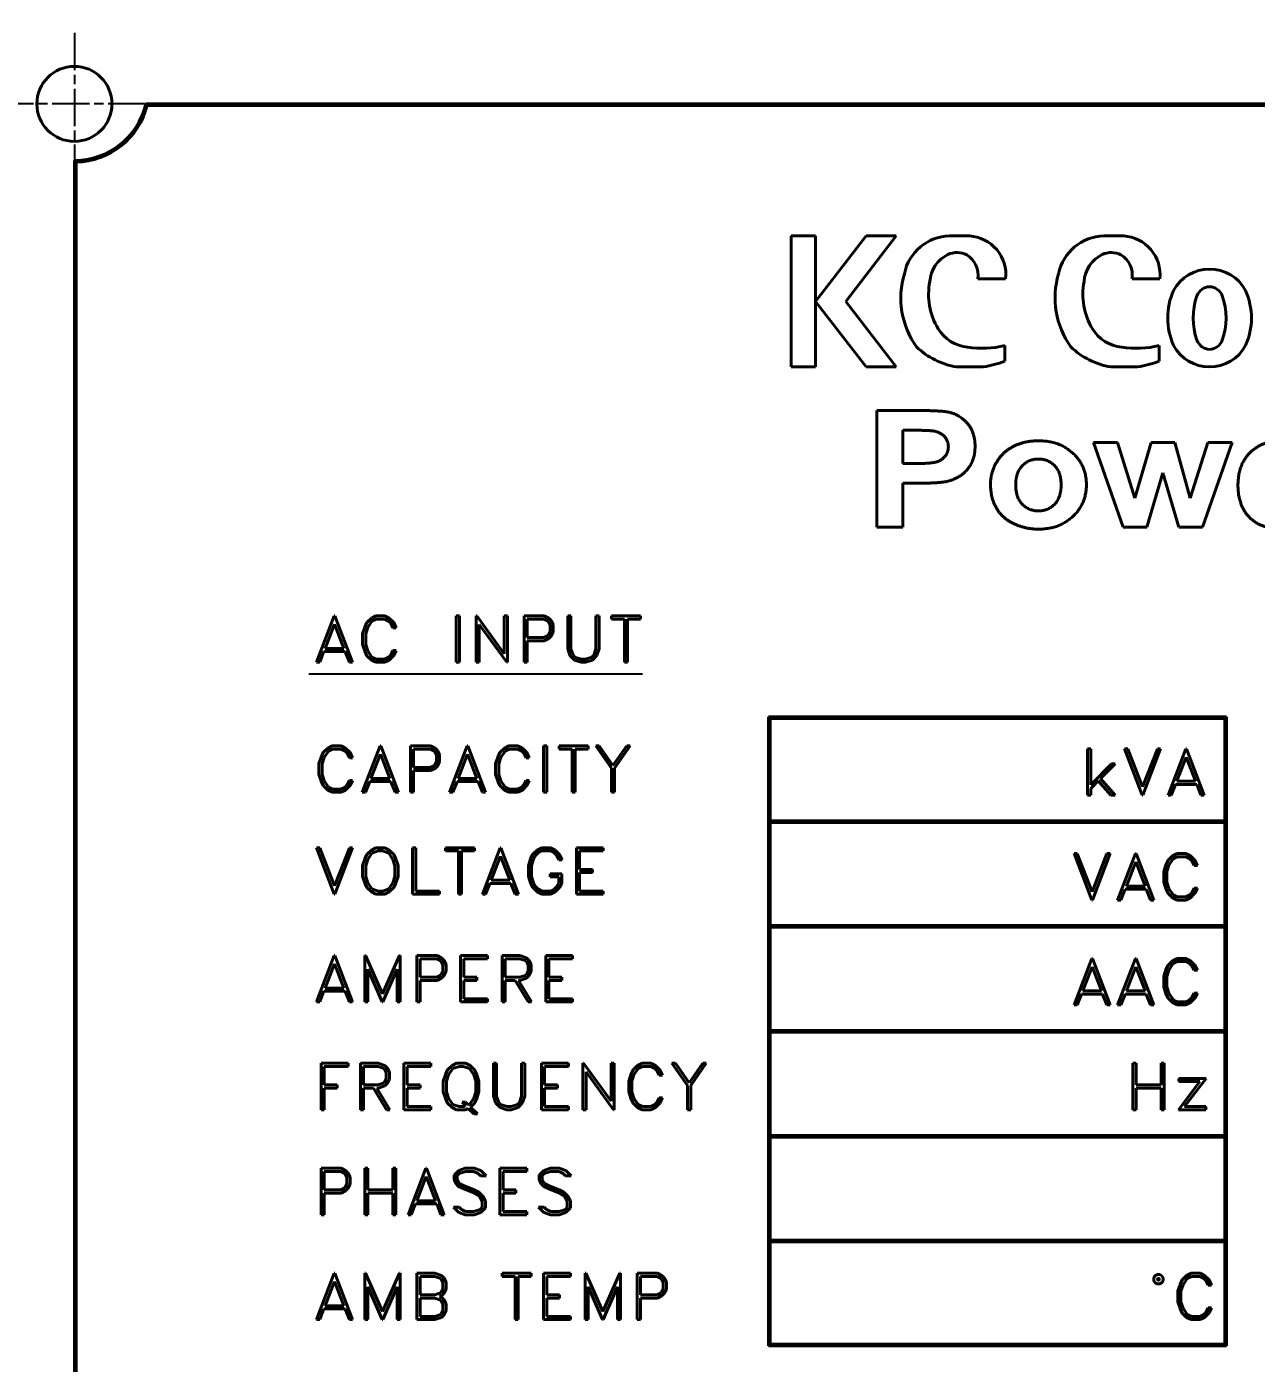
# Model space of a CAD drawing. Header units: millimetres. Extents: x 0 to 420, y 0 to 297.
# Drawn here: x 81.1 to 154.8, y 142.8 to 222.9 of the extents above; entities that cross this region are included whole.
import ezdxf

# ---------------------------------------------------------------- set-up
doc = ezdxf.new("R2010")
doc.units = ezdxf.units.MM
doc.linetypes.add('CHAIN', pattern=[0.3543, 0.2362, -0.0295, 0.0591, -0.0295])
for name, color, linetype, lineweight in [('가시적인 것(ISO)', 3, 'Continuous', 40), ('스케치 형상(ISO)', 3, 'Continuous', 25), ('중심 표식(ISO)', 1, 'Continuous', 25), ('치수(ISO)', 2, 'Continuous', 25)]:
    doc.layers.add(name, color=color, linetype=linetype, lineweight=lineweight)
doc.styles.add('치수 텍스트_PSTEK_POSCO', font='isocp.shx')
doc.dimstyles.new('치수_PSTEK_POSCO', dxfattribs={"dimtxt": 3.5, "dimasz": 2.5, "dimexe": 2, "dimexo": 2.5, "dimgap": 1, "dimtad": 1, "dimrnd": 1e-08, "dimdsep": 46, "dimtxsty": '치수 텍스트_PSTEK_POSCO', "dimcen": 0.09, "dimdle": 10, "dimclrd": 7, "dimclre": 7, "dimclrt": 2, "dimadec": 1, "dimazin": 2, "dimtfac": 1, "dimtmove": 0, "dimatfit": 3, "dimfxl": 0, "dimtolj": 1, "dimlwd": -1, "dimlwe": -1, "dimarcsym": 0})

# ---------------------------------------------------------------- blocks, each defined once
blk = doc.blocks.new('*D24')
at = {"layer": 'Defpoints', "color": 0, "transparency": 16777216}
for p in [(233.941, 232.543), (83.941, 222.543), (233.941, 222.543)]:
    blk.add_point(p, dxfattribs=at)
at = {"layer": '치수(ISO)', "color": 7, "transparency": 16777216}
for p, q in [((83.941, 225.043), (83.941, 234.543)), ((233.941, 225.043), (233.941, 234.543)), ((86.441, 232.543), (231.441, 232.543))]:
    blk.add_line(p, q, dxfattribs=at)
for points in [[(86.441, 232.96), (86.441, 232.127), (83.941, 232.543)], [(231.441, 232.96), (231.441, 232.127), (233.941, 232.543)]]:
    blk.add_solid(points, dxfattribs=at)
at = {"layer": '치수(ISO)', "color": 2, "transparency": 16777216, "insert": (156.139, 235.293), "char_height": 3.5, "attachment_point": 4, "style": '치수 텍스트_PSTEK_POSCO'}
blk.add_mtext('\\A1;150', dxfattribs=at)

msp = doc.modelspace()

# ---------------------------------------------------------------- linework, layer by layer
at = {"layer": '가시적인 것(ISO)'}
for p, q in [((229.932, 218.293), (88.22, 218.293)), ((88.299, 218.193), (229.854, 218.193)), ((83.941, 214.898), (83.941, 111.688)), ((84.041, 111.787), (84.041, 214.799)), ((128.369, 210.375), (126.902, 210.375)), ((126.902, 210.375), (126.902, 202.517)), ((128.369, 206.446), (128.369, 210.375)), ((131.391, 210.375), (128.369, 206.446)), ((130.179, 206.446), (133.201, 210.375)), ((133.201, 210.375), (131.391, 210.375)), ((137.591, 210.375), (136.403, 210.375)), ((146.837, 210.375), (145.649, 210.375)), ((138.092, 207.803), (139.761, 207.803)), ((147.337, 207.803), (149.007, 207.803)), ((128.369, 202.517), (128.369, 206.446)), ((128.369, 206.446), (131.391, 202.517)), ((133.201, 202.517), (130.179, 206.446)), ((139.713, 202.866), (139.713, 203.798)), ((148.958, 202.866), (148.958, 203.798)), ((126.902, 202.517), (128.369, 202.517)), ((131.391, 202.517), (133.201, 202.517)), ((136.823, 202.517), (138.43, 202.517)), ((146.068, 202.517), (147.675, 202.517)), ((151.975, 202.517), (151.995, 202.517)), ((134.529, 199.906), (132.038, 199.906)), ((132.038, 199.906), (132.038, 192.906)), ((133.59, 198.722), (134.342, 198.722)), ((133.59, 196.731), (133.59, 198.722)), ((146.47, 197.98), (145.035, 197.98)), ((145.035, 197.98), (146.801, 192.906)), ((147.515, 194.656), (146.47, 197.98)), ((148.476, 197.98), (147.515, 194.656)), ((149.895, 197.98), (148.476, 197.98)), ((150.829, 194.656), (149.895, 197.98)), ((151.89, 197.98), (150.829, 194.656)), ((151.554, 192.906), (153.347, 197.98)), ((153.347, 197.98), (151.89, 197.98)), ((134.438, 196.731), (133.59, 196.731)), ((133.59, 195.547), (134.604, 195.547)), ((133.59, 192.906), (133.59, 195.547)), ((148.23, 192.906), (149.18, 196.171)), ((149.18, 196.171), (150.14, 192.906)), ((132.038, 192.906), (133.59, 192.906)), ((146.801, 192.906), (148.23, 192.906)), ((150.14, 192.906), (151.554, 192.906)), ((98.451, 184.808), (99.515, 187.591)), ((99.515, 187.591), (99.554, 187.591)), ((99.554, 187.591), (100.615, 184.808)), ((101.741, 187.456), (102.01, 187.591)), ((102.01, 187.591), (102.544, 187.591)), ((102.544, 187.591), (102.815, 187.456)), ((106.833, 187.591), (107.022, 187.591)), ((106.833, 184.808), (106.833, 187.591)), ((107.022, 187.591), (107.022, 184.808)), ((108.023, 187.591), (108.068, 187.591)), ((108.023, 184.808), (108.023, 187.591)), ((108.068, 187.591), (109.711, 185.321)), ((109.711, 187.591), (109.9, 187.591)), ((109.711, 185.321), (109.711, 187.591)), ((109.9, 187.591), (109.9, 184.808)), ((110.899, 187.591), (112.103, 187.591)), ((110.899, 184.808), (110.899, 187.591)), ((112.103, 187.591), (112.375, 187.456)), ((113.514, 187.591), (113.703, 187.591)), ((113.514, 185.611), (113.514, 187.591)), ((113.703, 187.591), (113.703, 185.621)), ((115.201, 187.591), (115.39, 187.591)), ((115.201, 185.621), (115.201, 187.591)), ((115.39, 187.591), (115.39, 185.611)), ((116.133, 187.591), (117.875, 187.591)), ((116.133, 187.402), (116.133, 187.591)), ((117.875, 187.591), (117.875, 187.402)), ((98.972, 185.644), (99.533, 187.089)), ((99.533, 187.089), (100.095, 185.644)), ((101.211, 186.527), (101.345, 186.923)), ((101.345, 186.923), (101.475, 187.192)), ((101.526, 186.897), (101.4, 186.519)), ((101.475, 187.192), (101.741, 187.456)), ((101.777, 187.28), (101.526, 186.897)), ((102.026, 187.402), (101.777, 187.28)), ((102.531, 187.402), (102.026, 187.402)), ((102.777, 187.275), (102.531, 187.402)), ((102.901, 187.153), (102.777, 187.275)), ((102.815, 187.456), (103.082, 187.19)), ((103.038, 186.882), (102.901, 187.153)), ((103.235, 186.882), (103.038, 186.882)), ((103.082, 187.19), (103.235, 186.882)), ((108.212, 187.078), (108.212, 184.808)), ((109.856, 184.808), (108.212, 187.078)), ((111.088, 187.402), (112.087, 187.402)), ((111.088, 186.294), (111.088, 187.402)), ((112.087, 187.402), (112.333, 187.28)), ((112.333, 187.28), (112.455, 187.034)), ((112.375, 187.456), (112.512, 187.322)), ((112.455, 187.034), (112.455, 186.662)), ((112.512, 187.322), (112.644, 187.05)), ((112.644, 187.05), (112.644, 186.646)), ((116.91, 187.402), (116.133, 187.402)), ((116.91, 184.808), (116.91, 187.402)), ((117.875, 187.402), (117.099, 187.402)), ((117.099, 187.402), (117.099, 184.808)), ((101.211, 185.872), (101.211, 186.527)), ((101.4, 186.519), (101.4, 185.88)), ((112.087, 186.294), (111.088, 186.294)), ((111.088, 186.105), (111.088, 184.808)), ((112.103, 186.105), (111.088, 186.105)), ((112.333, 186.416), (112.087, 186.294)), ((112.375, 186.24), (112.103, 186.105)), ((112.455, 186.662), (112.333, 186.416)), ((112.512, 186.374), (112.375, 186.24)), ((112.644, 186.646), (112.512, 186.374)), ((98.902, 185.455), (98.645, 184.808)), ((100.167, 185.455), (98.902, 185.455)), ((100.095, 185.644), (98.972, 185.644)), ((100.424, 184.808), (100.167, 185.455)), ((101.345, 185.476), (101.211, 185.872)), ((101.475, 185.207), (101.345, 185.476)), ((101.4, 185.88), (101.526, 185.502)), ((101.741, 184.943), (101.475, 185.207)), ((101.526, 185.502), (101.777, 185.121)), ((102.531, 184.997), (102.777, 185.124)), ((102.777, 185.124), (102.901, 185.246)), ((103.082, 185.209), (102.815, 184.943)), ((102.901, 185.246), (103.038, 185.517)), ((103.038, 185.517), (103.235, 185.517)), ((103.235, 185.517), (103.082, 185.209)), ((113.646, 185.212), (113.514, 185.611)), ((113.917, 184.943), (113.646, 185.212)), ((113.703, 185.621), (113.829, 185.243)), ((113.829, 185.243), (113.946, 185.124)), ((113.946, 185.124), (114.326, 184.997)), ((114.578, 184.997), (114.955, 185.124)), ((114.955, 185.124), (115.075, 185.243)), ((115.256, 185.212), (114.987, 184.943)), ((115.075, 185.243), (115.201, 185.621)), ((115.39, 185.611), (115.256, 185.212)), ((98.645, 184.808), (98.451, 184.808)), ((100.615, 184.808), (100.424, 184.808)), ((102.01, 184.808), (101.741, 184.943)), ((101.777, 185.121), (102.026, 184.997)), ((102.544, 184.808), (102.01, 184.808)), ((102.026, 184.997), (102.531, 184.997)), ((102.815, 184.943), (102.544, 184.808)), ((107.022, 184.808), (106.833, 184.808)), ((108.212, 184.808), (108.023, 184.808)), ((109.9, 184.808), (109.856, 184.808)), ((111.088, 184.808), (110.899, 184.808)), ((114.319, 184.808), (113.917, 184.943)), ((114.585, 184.808), (114.319, 184.808)), ((114.326, 184.997), (114.578, 184.997)), ((114.987, 184.943), (114.585, 184.808)), ((117.099, 184.808), (116.91, 184.808)), ((125.552, 181.542), (125.552, 143.821)), ((153.005, 181.542), (125.552, 181.542)), ((125.652, 175.305), (125.652, 181.442)), ((125.652, 181.442), (152.905, 181.442)), ((152.905, 181.442), (152.905, 175.305)), ((153.005, 143.821), (153.005, 181.542)), ((98.86, 179.4), (99.127, 179.664)), ((99.127, 179.664), (99.396, 179.799)), ((99.412, 179.61), (99.163, 179.488)), ((99.396, 179.799), (99.929, 179.799)), ((99.916, 179.61), (99.412, 179.61)), ((100.162, 179.483), (99.916, 179.61)), ((99.929, 179.799), (100.201, 179.664)), ((100.201, 179.664), (100.468, 179.397)), ((101.198, 177.016), (102.262, 179.799)), ((102.262, 179.799), (102.3, 179.799)), ((102.3, 179.799), (103.362, 177.016)), ((104.086, 179.799), (105.29, 179.799)), ((104.086, 177.016), (104.086, 179.799)), ((104.275, 179.61), (105.275, 179.61)), ((104.275, 178.502), (104.275, 179.61)), ((105.275, 179.61), (105.52, 179.488)), ((105.29, 179.799), (105.562, 179.664)), ((105.562, 179.664), (105.699, 179.529)), ((105.699, 179.529), (105.831, 179.258)), ((106.426, 177.016), (107.49, 179.799)), ((107.49, 179.799), (107.529, 179.799)), ((107.529, 179.799), (108.59, 177.016)), ((109.45, 179.4), (109.716, 179.664)), ((109.716, 179.664), (109.986, 179.799)), ((110.001, 179.61), (109.753, 179.488)), ((109.986, 179.799), (110.519, 179.799)), ((110.506, 179.61), (110.001, 179.61)), ((110.752, 179.483), (110.506, 179.61)), ((110.519, 179.799), (110.791, 179.664)), ((110.791, 179.664), (111.057, 179.397)), ((112.062, 179.799), (112.25, 179.799)), ((112.062, 177.016), (112.062, 179.799)), ((112.25, 179.799), (112.25, 177.016)), ((112.996, 179.799), (114.738, 179.799)), ((112.996, 179.61), (112.996, 179.799)), ((113.773, 179.61), (112.996, 179.61)), ((113.773, 177.016), (113.773, 179.61)), ((114.738, 179.61), (113.961, 179.61)), ((113.961, 179.61), (113.961, 177.016)), ((114.738, 179.799), (114.738, 179.61)), ((115.194, 179.799), (115.395, 179.799)), ((116.128, 178.46), (115.194, 179.799)), ((115.395, 179.799), (116.224, 178.618)), ((116.224, 178.618), (117.05, 179.799)), ((117.251, 179.799), (116.317, 178.46)), ((117.05, 179.799), (117.251, 179.799)), ((144.67, 179.626), (144.859, 179.626)), ((144.67, 176.843), (144.67, 179.626)), ((144.859, 179.626), (144.859, 177.462)), ((146.883, 179.626), (147.077, 179.626)), ((147.947, 176.843), (146.883, 179.626)), ((147.077, 179.626), (147.965, 177.343)), ((147.965, 177.343), (148.855, 179.626)), ((149.047, 179.626), (147.985, 176.843)), ((148.855, 179.626), (149.047, 179.626)), ((149.497, 176.843), (150.561, 179.626)), ((150.561, 179.626), (150.6, 179.626)), ((150.6, 179.626), (151.661, 176.843)), ((98.596, 178.735), (98.731, 179.131)), ((98.596, 178.08), (98.596, 178.735)), ((98.731, 179.131), (98.86, 179.4)), ((98.912, 179.105), (98.785, 178.727)), ((98.785, 178.727), (98.785, 178.088)), ((99.163, 179.488), (98.912, 179.105)), ((100.287, 179.361), (100.162, 179.483)), ((100.424, 179.089), (100.287, 179.361)), ((100.62, 179.089), (100.424, 179.089)), ((100.468, 179.397), (100.62, 179.089)), ((101.718, 177.852), (102.28, 179.296)), ((102.28, 179.296), (102.841, 177.852)), ((105.52, 179.488), (105.642, 179.242)), ((105.642, 178.869), (105.52, 178.623)), ((105.642, 179.242), (105.642, 178.869)), ((105.831, 178.854), (105.699, 178.582)), ((105.831, 179.258), (105.831, 178.854)), ((106.947, 177.852), (107.508, 179.296)), ((107.508, 179.296), (108.07, 177.852)), ((109.186, 178.735), (109.32, 179.131)), ((109.186, 178.08), (109.186, 178.735)), ((109.32, 179.131), (109.45, 179.4)), ((109.502, 179.105), (109.375, 178.727)), ((109.375, 178.727), (109.375, 178.088)), ((109.753, 179.488), (109.502, 179.105)), ((110.876, 179.361), (110.752, 179.483)), ((111.013, 179.089), (110.876, 179.361)), ((111.21, 179.089), (111.013, 179.089)), ((111.057, 179.397), (111.21, 179.089)), ((144.859, 177.462), (146.114, 178.717)), ((146.326, 178.717), (145.449, 177.84)), ((146.114, 178.717), (146.326, 178.717)), ((150.017, 177.679), (150.579, 179.123)), ((150.579, 179.123), (151.141, 177.679)), ((98.731, 177.684), (98.596, 178.08)), ((98.785, 178.088), (98.912, 177.71)), ((105.275, 178.502), (104.275, 178.502)), ((104.275, 178.313), (104.275, 177.016)), ((105.29, 178.313), (104.275, 178.313)), ((105.52, 178.623), (105.275, 178.502)), ((105.562, 178.447), (105.29, 178.313)), ((105.699, 178.582), (105.562, 178.447)), ((109.32, 177.684), (109.186, 178.08)), ((109.375, 178.088), (109.502, 177.71)), ((116.128, 177.016), (116.128, 178.46)), ((116.317, 178.46), (116.317, 177.016)), ((98.86, 177.415), (98.731, 177.684)), ((99.127, 177.151), (98.86, 177.415)), ((98.912, 177.71), (99.163, 177.329)), ((99.396, 177.016), (99.127, 177.151)), ((99.163, 177.329), (99.412, 177.205)), ((99.412, 177.205), (99.916, 177.205)), ((99.916, 177.205), (100.162, 177.332)), ((100.201, 177.151), (99.929, 177.016)), ((100.162, 177.332), (100.287, 177.453)), ((100.468, 177.417), (100.201, 177.151)), ((100.287, 177.453), (100.424, 177.725)), ((100.424, 177.725), (100.62, 177.725)), ((100.62, 177.725), (100.468, 177.417)), ((101.648, 177.663), (101.392, 177.016)), ((102.914, 177.663), (101.648, 177.663)), ((102.841, 177.852), (101.718, 177.852)), ((103.17, 177.016), (102.914, 177.663)), ((106.877, 177.663), (106.621, 177.016)), ((108.143, 177.663), (106.877, 177.663)), ((108.07, 177.852), (106.947, 177.852)), ((108.399, 177.016), (108.143, 177.663)), ((109.45, 177.415), (109.32, 177.684)), ((109.716, 177.151), (109.45, 177.415)), ((109.502, 177.71), (109.753, 177.329)), ((109.986, 177.016), (109.716, 177.151)), ((109.753, 177.329), (110.001, 177.205)), ((110.001, 177.205), (110.506, 177.205)), ((110.506, 177.205), (110.752, 177.332)), ((110.791, 177.151), (110.519, 177.016)), ((110.752, 177.332), (110.876, 177.453)), ((111.057, 177.417), (110.791, 177.151)), ((110.876, 177.453), (111.013, 177.725)), ((111.013, 177.725), (111.21, 177.725)), ((111.21, 177.725), (111.057, 177.417)), ((145.317, 177.71), (144.859, 177.249)), ((144.859, 177.249), (144.859, 176.843)), ((146.07, 176.843), (145.317, 177.71)), ((145.449, 177.84), (146.321, 176.843)), ((149.947, 177.49), (149.691, 176.843)), ((151.213, 177.49), (149.947, 177.49)), ((151.141, 177.679), (150.017, 177.679)), ((151.47, 176.843), (151.213, 177.49)), ((99.929, 177.016), (99.396, 177.016)), ((101.392, 177.016), (101.198, 177.016)), ((103.362, 177.016), (103.17, 177.016)), ((104.275, 177.016), (104.086, 177.016)), ((106.621, 177.016), (106.426, 177.016)), ((108.59, 177.016), (108.399, 177.016)), ((110.519, 177.016), (109.986, 177.016)), ((112.25, 177.016), (112.062, 177.016)), ((113.961, 177.016), (113.773, 177.016)), ((116.317, 177.016), (116.128, 177.016)), ((144.859, 176.843), (144.67, 176.843)), ((146.321, 176.843), (146.07, 176.843)), ((147.985, 176.843), (147.947, 176.843)), ((149.691, 176.843), (149.497, 176.843)), ((151.661, 176.843), (151.47, 176.843)), ((152.905, 175.305), (125.652, 175.305)), ((125.652, 169.019), (125.652, 175.205)), ((125.652, 175.205), (152.905, 175.205)), ((152.905, 175.205), (152.905, 169.019)), ((98.451, 173.685), (98.645, 173.685)), ((99.515, 170.902), (98.451, 173.685)), ((98.645, 173.685), (99.533, 171.402)), ((99.533, 171.402), (100.424, 173.685)), ((100.615, 173.685), (99.554, 170.902)), ((100.424, 173.685), (100.615, 173.685)), ((101.345, 173.017), (101.472, 173.286)), ((101.472, 173.286), (101.741, 173.55)), ((101.526, 172.991), (101.777, 173.369)), ((101.741, 173.55), (102.01, 173.685)), ((101.777, 173.369), (102.153, 173.496)), ((102.01, 173.685), (102.544, 173.685)), ((102.153, 173.496), (102.404, 173.496)), ((102.404, 173.496), (102.779, 173.369)), ((102.544, 173.685), (102.815, 173.55)), ((102.779, 173.369), (103.033, 172.991)), ((102.815, 173.55), (103.082, 173.286)), ((103.082, 173.286), (103.212, 173.017)), ((104.216, 173.685), (104.405, 173.685)), ((104.216, 170.902), (104.216, 173.685)), ((104.405, 173.685), (104.405, 171.091)), ((106.186, 173.685), (107.928, 173.685)), ((106.186, 173.496), (106.186, 173.685)), ((106.962, 173.496), (106.186, 173.496)), ((106.962, 170.902), (106.962, 173.496)), ((107.928, 173.496), (107.151, 173.496)), ((107.151, 173.496), (107.151, 170.902)), ((107.928, 173.685), (107.928, 173.496)), ((108.394, 170.902), (109.458, 173.685)), ((108.914, 171.738), (109.476, 173.183)), ((109.458, 173.685), (109.496, 173.685)), ((109.476, 173.183), (110.037, 171.738)), ((109.496, 173.685), (110.558, 170.902)), ((111.288, 173.017), (111.394, 173.286)), ((111.394, 173.286), (111.684, 173.55)), ((111.598, 173.247), (111.469, 172.996)), ((111.72, 173.369), (111.598, 173.247)), ((111.684, 173.55), (111.953, 173.685)), ((111.968, 173.496), (111.72, 173.369)), ((111.953, 173.685), (112.486, 173.685)), ((112.473, 173.496), (111.968, 173.496)), ((112.719, 173.369), (112.473, 173.496)), ((112.486, 173.685), (112.758, 173.55)), ((112.843, 173.247), (112.719, 173.369)), ((112.758, 173.55), (113.024, 173.283)), ((112.98, 172.975), (112.843, 173.247)), ((113.024, 173.283), (113.177, 172.975)), ((114.029, 173.685), (115.644, 173.685)), ((114.029, 170.902), (114.029, 173.685)), ((114.218, 173.496), (114.218, 172.388)), ((115.644, 173.496), (114.218, 173.496)), ((115.644, 173.685), (115.644, 173.496)), ((143.861, 173.339), (144.055, 173.339)), ((144.925, 170.556), (143.861, 173.339)), ((144.055, 173.339), (144.943, 171.056)), ((144.943, 171.056), (145.834, 173.339)), ((146.025, 173.339), (144.964, 170.556)), ((145.834, 173.339), (146.025, 173.339)), ((146.475, 170.556), (147.539, 173.339)), ((147.539, 173.339), (147.578, 173.339)), ((147.578, 173.339), (148.639, 170.556)), ((149.499, 172.94), (149.765, 173.204)), ((149.765, 173.204), (150.035, 173.339)), ((150.05, 173.15), (149.802, 173.028)), ((150.035, 173.339), (150.568, 173.339)), ((150.555, 173.15), (150.05, 173.15)), ((150.801, 173.023), (150.555, 173.15)), ((150.568, 173.339), (150.84, 173.204)), ((150.84, 173.204), (151.106, 172.938)), ((101.211, 172.621), (101.345, 173.017)), ((101.211, 171.966), (101.211, 172.621)), ((101.4, 172.613), (101.526, 172.991)), ((101.4, 171.974), (101.4, 172.613)), ((103.033, 172.991), (103.157, 172.613)), ((103.157, 172.613), (103.157, 171.974)), ((103.212, 173.017), (103.346, 172.621)), ((103.346, 172.621), (103.346, 171.966)), ((111.153, 172.621), (111.288, 173.017)), ((111.153, 171.966), (111.153, 172.621)), ((111.469, 172.996), (111.342, 172.613)), ((111.342, 172.613), (111.342, 171.974)), ((113.177, 172.975), (112.98, 172.975)), ((114.218, 172.388), (114.994, 172.388)), ((114.994, 172.388), (114.994, 172.199)), ((146.996, 171.392), (147.557, 172.837)), ((147.557, 172.837), (148.119, 171.392)), ((149.235, 172.275), (149.369, 172.671)), ((149.369, 172.671), (149.499, 172.94)), ((149.551, 172.645), (149.424, 172.267)), ((149.802, 173.028), (149.551, 172.645)), ((150.925, 172.901), (150.801, 173.023)), ((151.062, 172.63), (150.925, 172.901)), ((151.259, 172.63), (151.062, 172.63)), ((151.106, 172.938), (151.259, 172.63)), ((101.345, 171.57), (101.211, 171.966)), ((101.472, 171.301), (101.345, 171.57)), ((101.526, 171.596), (101.4, 171.974)), ((101.777, 171.218), (101.526, 171.596)), ((103.033, 171.596), (102.779, 171.218)), ((103.157, 171.974), (103.033, 171.596)), ((103.212, 171.57), (103.082, 171.301)), ((103.346, 171.966), (103.212, 171.57)), ((108.844, 171.549), (108.588, 170.902)), ((110.11, 171.549), (108.844, 171.549)), ((110.037, 171.738), (108.914, 171.738)), ((110.366, 170.902), (110.11, 171.549)), ((111.288, 171.57), (111.153, 171.966)), ((111.414, 171.301), (111.288, 171.57)), ((111.342, 171.974), (111.469, 171.591)), ((111.469, 171.591), (111.598, 171.34)), ((112.45, 172.129), (113.159, 172.129)), ((112.45, 171.94), (112.45, 172.129)), ((112.97, 171.94), (112.45, 171.94)), ((112.843, 171.342), (112.97, 171.588)), ((112.97, 171.588), (112.97, 171.94)), ((113.159, 171.572), (113.024, 171.303)), ((113.159, 172.129), (113.159, 171.572)), ((114.218, 172.199), (114.218, 171.091)), ((114.994, 172.199), (114.218, 172.199)), ((149.235, 171.62), (149.235, 172.275)), ((149.369, 171.224), (149.235, 171.62)), ((149.424, 172.267), (149.424, 171.628)), ((149.424, 171.628), (149.551, 171.25)), ((99.554, 170.902), (99.515, 170.902)), ((101.741, 171.037), (101.472, 171.301)), ((102.01, 170.902), (101.741, 171.037)), ((102.153, 171.091), (101.777, 171.218)), ((102.544, 170.902), (102.01, 170.902)), ((102.435, 171.091), (102.153, 171.091)), ((102.779, 171.218), (102.435, 171.091)), ((102.815, 171.037), (102.544, 170.902)), ((103.082, 171.301), (102.815, 171.037)), ((105.831, 170.902), (104.216, 170.902)), ((104.405, 171.091), (105.831, 171.091)), ((105.831, 171.091), (105.831, 170.902)), ((107.151, 170.902), (106.962, 170.902)), ((108.588, 170.902), (108.394, 170.902)), ((110.558, 170.902), (110.366, 170.902)), ((111.684, 171.037), (111.414, 171.301)), ((111.598, 171.34), (111.72, 171.218)), ((111.953, 170.902), (111.684, 171.037)), ((111.72, 171.218), (111.971, 171.091)), ((112.489, 170.902), (111.953, 170.902)), ((111.971, 171.091), (112.473, 171.091)), ((112.473, 171.091), (112.722, 171.218)), ((112.758, 171.037), (112.489, 170.902)), ((112.722, 171.218), (112.843, 171.342)), ((113.024, 171.303), (112.758, 171.037)), ((115.644, 170.902), (114.029, 170.902)), ((114.218, 171.091), (115.644, 171.091)), ((115.644, 171.091), (115.644, 170.902)), ((146.926, 171.203), (146.67, 170.556)), ((148.192, 171.203), (146.926, 171.203)), ((148.119, 171.392), (146.996, 171.392)), ((148.448, 170.556), (148.192, 171.203)), ((149.499, 170.955), (149.369, 171.224)), ((149.765, 170.691), (149.499, 170.955)), ((149.551, 171.25), (149.802, 170.869)), ((149.802, 170.869), (150.05, 170.745)), ((150.05, 170.745), (150.555, 170.745)), ((150.555, 170.745), (150.801, 170.872)), ((150.801, 170.872), (150.925, 170.994)), ((151.106, 170.957), (150.84, 170.691)), ((150.925, 170.994), (151.062, 171.265)), ((151.062, 171.265), (151.259, 171.265)), ((151.259, 171.265), (151.106, 170.957)), ((144.964, 170.556), (144.925, 170.556)), ((146.67, 170.556), (146.475, 170.556)), ((148.639, 170.556), (148.448, 170.556)), ((150.035, 170.556), (149.765, 170.691)), ((150.568, 170.556), (150.035, 170.556)), ((150.84, 170.691), (150.568, 170.556)), ((152.905, 169.019), (125.652, 169.019)), ((125.652, 162.732), (125.652, 168.919)), ((125.652, 168.919), (152.905, 168.919)), ((152.905, 168.919), (152.905, 162.732)), ((98.451, 164.442), (99.515, 167.225)), ((98.972, 165.278), (99.533, 166.723)), ((99.515, 167.225), (99.554, 167.225)), ((99.533, 166.723), (100.095, 165.278)), ((99.554, 167.225), (100.615, 164.442)), ((101.34, 167.225), (101.387, 167.225)), ((101.34, 164.442), (101.34, 167.225)), ((101.387, 167.225), (102.409, 164.934)), ((102.409, 164.934), (103.429, 167.225)), ((103.429, 167.225), (103.476, 167.225)), ((103.476, 167.225), (103.476, 164.442)), ((104.475, 167.225), (105.678, 167.225)), ((104.475, 164.442), (104.475, 167.225)), ((104.664, 167.036), (105.663, 167.036)), ((104.664, 165.928), (104.664, 167.036)), ((105.663, 167.036), (105.909, 166.914)), ((105.678, 167.225), (105.95, 167.09)), ((105.909, 166.914), (106.03, 166.668)), ((105.95, 167.09), (106.087, 166.956)), ((106.087, 166.956), (106.219, 166.684)), ((107.089, 167.225), (108.704, 167.225)), ((107.089, 164.442), (107.089, 167.225)), ((107.278, 167.036), (107.278, 165.928)), ((108.704, 167.036), (107.278, 167.036)), ((108.704, 167.225), (108.704, 167.036)), ((109.577, 167.225), (110.648, 167.225)), ((109.577, 164.442), (109.577, 167.225)), ((109.766, 167.036), (110.638, 167.036)), ((109.766, 165.928), (109.766, 167.036)), ((110.638, 167.036), (111.011, 166.909)), ((110.648, 167.225), (111.047, 167.09)), ((111.011, 166.909), (111.132, 166.668)), ((111.047, 167.09), (111.189, 166.956)), ((111.189, 166.956), (111.321, 166.684)), ((112.191, 167.225), (113.806, 167.225)), ((112.191, 164.442), (112.191, 167.225)), ((112.38, 167.036), (112.38, 165.928)), ((113.806, 167.036), (112.38, 167.036)), ((113.806, 167.225), (113.806, 167.036)), ((143.861, 164.269), (144.925, 167.052)), ((144.925, 167.052), (144.964, 167.052)), ((144.964, 167.052), (146.025, 164.269)), ((146.475, 164.269), (147.539, 167.052)), ((147.539, 167.052), (147.578, 167.052)), ((147.578, 167.052), (148.639, 164.269)), ((149.499, 166.653), (149.765, 166.917)), ((149.802, 166.741), (149.551, 166.358)), ((149.765, 166.917), (150.035, 167.052)), ((150.05, 166.863), (149.802, 166.741)), ((150.035, 167.052), (150.568, 167.052)), ((150.555, 166.863), (150.05, 166.863)), ((150.801, 166.736), (150.555, 166.863)), ((150.568, 167.052), (150.84, 166.917)), ((150.925, 166.614), (150.801, 166.736)), ((150.84, 166.917), (151.106, 166.651)), ((101.529, 166.404), (101.529, 164.442)), ((102.388, 164.442), (101.529, 166.404)), ((103.287, 166.404), (102.427, 164.442)), ((103.287, 164.442), (103.287, 166.404)), ((105.663, 165.928), (104.664, 165.928)), ((105.909, 166.05), (105.663, 165.928)), ((106.03, 166.296), (105.909, 166.05)), ((106.087, 166.008), (105.95, 165.874)), ((106.03, 166.668), (106.03, 166.296)), ((106.219, 166.28), (106.087, 166.008)), ((106.219, 166.684), (106.219, 166.28)), ((107.278, 165.928), (108.055, 165.928)), ((108.055, 165.928), (108.055, 165.739)), ((110.638, 165.928), (109.766, 165.928)), ((111.011, 166.055), (110.638, 165.928)), ((111.132, 166.296), (111.011, 166.055)), ((111.189, 166.008), (111.047, 165.874)), ((111.132, 166.668), (111.132, 166.296)), ((111.321, 166.28), (111.189, 166.008)), ((111.321, 166.684), (111.321, 166.28)), ((112.38, 165.928), (113.156, 165.928)), ((113.156, 165.928), (113.156, 165.739)), ((144.381, 165.105), (144.943, 166.55)), ((144.943, 166.55), (145.505, 165.105)), ((146.996, 165.105), (147.557, 166.55)), ((147.557, 166.55), (148.119, 165.105)), ((149.235, 165.988), (149.369, 166.384)), ((149.235, 165.333), (149.235, 165.988)), ((149.369, 166.384), (149.499, 166.653)), ((149.551, 166.358), (149.424, 165.98)), ((149.424, 165.98), (149.424, 165.341)), ((151.062, 166.343), (150.925, 166.614)), ((151.259, 166.343), (151.062, 166.343)), ((151.106, 166.651), (151.259, 166.343)), ((98.902, 165.089), (98.645, 164.442)), ((100.167, 165.089), (98.902, 165.089)), ((100.095, 165.278), (98.972, 165.278)), ((100.424, 164.442), (100.167, 165.089)), ((104.664, 165.739), (104.664, 164.442)), ((105.678, 165.739), (104.664, 165.739)), ((105.95, 165.874), (105.678, 165.739)), ((107.278, 165.739), (107.278, 164.631)), ((108.055, 165.739), (107.278, 165.739)), ((109.766, 165.739), (109.766, 164.442)), ((110.366, 165.739), (109.766, 165.739)), ((111.145, 164.442), (110.366, 165.739)), ((110.568, 165.739), (111.345, 164.442)), ((110.648, 165.739), (110.568, 165.739)), ((111.047, 165.874), (110.648, 165.739)), ((112.38, 165.739), (112.38, 164.631)), ((113.156, 165.739), (112.38, 165.739)), ((145.505, 165.105), (144.381, 165.105)), ((148.119, 165.105), (146.996, 165.105)), ((149.369, 164.937), (149.235, 165.333)), ((149.424, 165.341), (149.551, 164.963)), ((98.645, 164.442), (98.451, 164.442)), ((100.615, 164.442), (100.424, 164.442)), ((101.529, 164.442), (101.34, 164.442)), ((102.427, 164.442), (102.388, 164.442)), ((103.476, 164.442), (103.287, 164.442)), ((104.664, 164.442), (104.475, 164.442)), ((108.704, 164.442), (107.089, 164.442)), ((107.278, 164.631), (108.704, 164.631)), ((108.704, 164.631), (108.704, 164.442)), ((109.766, 164.442), (109.577, 164.442)), ((111.345, 164.442), (111.145, 164.442)), ((113.806, 164.442), (112.191, 164.442)), ((112.38, 164.631), (113.806, 164.631)), ((113.806, 164.631), (113.806, 164.442)), ((144.311, 164.916), (144.055, 164.269)), ((145.577, 164.916), (144.311, 164.916)), ((145.834, 164.269), (145.577, 164.916)), ((146.926, 164.916), (146.67, 164.269)), ((148.192, 164.916), (146.926, 164.916)), ((148.448, 164.269), (148.192, 164.916)), ((149.499, 164.668), (149.369, 164.937)), ((149.765, 164.404), (149.499, 164.668)), ((149.551, 164.963), (149.802, 164.583)), ((150.035, 164.269), (149.765, 164.404)), ((149.802, 164.583), (150.05, 164.458)), ((150.05, 164.458), (150.555, 164.458)), ((150.555, 164.458), (150.801, 164.585)), ((150.84, 164.404), (150.568, 164.269)), ((150.801, 164.585), (150.925, 164.707)), ((151.106, 164.671), (150.84, 164.404)), ((150.925, 164.707), (151.062, 164.979)), ((151.062, 164.979), (151.259, 164.979)), ((151.259, 164.979), (151.106, 164.671)), ((144.055, 164.269), (143.861, 164.269)), ((146.025, 164.269), (145.834, 164.269)), ((146.67, 164.269), (146.475, 164.269)), ((148.639, 164.269), (148.448, 164.269)), ((150.568, 164.269), (150.035, 164.269)), ((152.905, 162.732), (125.652, 162.732)), ((125.652, 156.445), (125.652, 162.632)), ((125.652, 162.632), (152.905, 162.632)), ((152.905, 162.632), (152.905, 156.445)), ((98.726, 160.765), (100.341, 160.765)), ((98.726, 157.982), (98.726, 160.765)), ((100.341, 160.576), (98.915, 160.576)), ((98.915, 160.576), (98.915, 159.468)), ((100.341, 160.765), (100.341, 160.576)), ((101.081, 160.765), (102.153, 160.765)), ((101.081, 157.982), (101.081, 160.765)), ((101.27, 160.576), (102.142, 160.576)), ((101.27, 159.468), (101.27, 160.576)), ((102.142, 160.576), (102.515, 160.449)), ((102.153, 160.765), (102.551, 160.63)), ((102.515, 160.449), (102.637, 160.209)), ((102.551, 160.63), (102.694, 160.496)), ((102.694, 160.496), (102.826, 160.224)), ((103.696, 160.765), (105.311, 160.765)), ((103.696, 157.982), (103.696, 160.765)), ((103.885, 160.576), (103.885, 159.468)), ((105.311, 160.576), (103.885, 160.576)), ((105.311, 160.765), (105.311, 160.576)), ((106.188, 160.097), (106.315, 160.366)), ((106.315, 160.366), (106.584, 160.63)), ((106.369, 160.071), (106.621, 160.449)), ((106.584, 160.63), (106.854, 160.765)), ((106.621, 160.449), (106.996, 160.576)), ((106.854, 160.765), (107.387, 160.765)), ((106.996, 160.576), (107.247, 160.576)), ((107.247, 160.576), (107.622, 160.449)), ((107.387, 160.765), (107.659, 160.63)), ((107.622, 160.449), (107.876, 160.071)), ((107.659, 160.63), (107.925, 160.366)), ((107.925, 160.366), (108.055, 160.097)), ((109.059, 160.765), (109.248, 160.765)), ((109.059, 158.785), (109.059, 160.765)), ((109.248, 160.765), (109.248, 158.795)), ((110.747, 160.765), (110.936, 160.765)), ((110.747, 158.795), (110.747, 160.765)), ((110.936, 160.765), (110.936, 158.785)), ((111.935, 160.765), (113.55, 160.765)), ((111.935, 157.982), (111.935, 160.765)), ((112.124, 160.576), (112.124, 159.468)), ((113.55, 160.576), (112.124, 160.576)), ((113.55, 160.765), (113.55, 160.576)), ((114.422, 160.765), (114.466, 160.765)), ((114.422, 157.982), (114.422, 160.765)), ((114.466, 160.765), (116.11, 158.495)), ((116.11, 160.765), (116.299, 160.765)), ((116.11, 158.495), (116.11, 160.765)), ((116.299, 160.765), (116.299, 157.982)), ((117.303, 160.097), (117.433, 160.366)), ((117.433, 160.366), (117.699, 160.63)), ((117.735, 160.454), (117.484, 160.071)), ((117.699, 160.63), (117.968, 160.765)), ((117.984, 160.576), (117.735, 160.454)), ((117.968, 160.765), (118.502, 160.765)), ((118.489, 160.576), (117.984, 160.576)), ((118.735, 160.449), (118.489, 160.576)), ((118.502, 160.765), (118.773, 160.63)), ((118.859, 160.328), (118.735, 160.449)), ((118.773, 160.63), (119.04, 160.364)), ((118.996, 160.056), (118.859, 160.328)), ((119.04, 160.364), (119.193, 160.056)), ((119.76, 160.765), (119.962, 160.765)), ((120.694, 159.427), (119.76, 160.765)), ((119.962, 160.765), (120.79, 159.585)), ((120.79, 159.585), (121.616, 160.765)), ((121.818, 160.765), (120.883, 159.427)), ((121.616, 160.765), (121.818, 160.765)), ((147.395, 160.765), (147.584, 160.765)), ((147.395, 157.982), (147.395, 160.765)), ((147.584, 160.765), (147.584, 159.468)), ((149.082, 160.765), (149.271, 160.765)), ((149.082, 159.468), (149.082, 160.765)), ((149.271, 160.765), (149.271, 157.982)), ((102.515, 159.595), (102.142, 159.468)), ((102.637, 159.836), (102.515, 159.595)), ((102.694, 159.549), (102.551, 159.414)), ((102.637, 160.209), (102.637, 159.836)), ((102.826, 159.82), (102.694, 159.549)), ((102.826, 160.224), (102.826, 159.82)), ((106.054, 159.701), (106.188, 160.097)), ((106.054, 159.046), (106.054, 159.701)), ((106.243, 159.693), (106.369, 160.071)), ((106.243, 159.054), (106.243, 159.693)), ((107.876, 160.071), (108, 159.693)), ((108, 159.693), (108, 159.054)), ((108.055, 160.097), (108.189, 159.701)), ((108.189, 159.701), (108.189, 159.046)), ((114.611, 160.253), (114.611, 157.982)), ((116.255, 157.982), (114.611, 160.253)), ((117.169, 159.701), (117.303, 160.097)), ((117.169, 159.046), (117.169, 159.701)), ((117.484, 160.071), (117.358, 159.693)), ((117.358, 159.693), (117.358, 159.054)), ((119.193, 160.056), (118.996, 160.056)), ((150.113, 157.982), (151.407, 159.668)), ((150.141, 159.857), (151.785, 159.857)), ((150.141, 159.668), (150.141, 159.857)), ((151.407, 159.668), (150.141, 159.668)), ((151.785, 159.857), (150.49, 158.171)), ((98.915, 159.468), (99.691, 159.468)), ((98.915, 159.279), (98.915, 157.982)), ((99.691, 159.279), (98.915, 159.279)), ((99.691, 159.468), (99.691, 159.279)), ((102.142, 159.468), (101.27, 159.468)), ((101.27, 159.279), (101.27, 157.982)), ((101.871, 159.279), (101.27, 159.279)), ((102.65, 157.982), (101.871, 159.279)), ((102.073, 159.279), (102.849, 157.982)), ((102.153, 159.279), (102.073, 159.279)), ((102.551, 159.414), (102.153, 159.279)), ((103.885, 159.468), (104.661, 159.468)), ((103.885, 159.279), (103.885, 158.171)), ((104.661, 159.279), (103.885, 159.279)), ((104.661, 159.468), (104.661, 159.279)), ((106.188, 158.65), (106.054, 159.046)), ((106.369, 158.676), (106.243, 159.054)), ((106.621, 158.298), (106.369, 158.676)), ((107.876, 158.676), (107.622, 158.298)), ((108, 159.054), (107.876, 158.676)), ((108.189, 159.046), (108.055, 158.65)), ((109.191, 158.386), (109.059, 158.785)), ((109.248, 158.795), (109.375, 158.417)), ((110.62, 158.417), (110.747, 158.795)), ((110.936, 158.785), (110.801, 158.386)), ((112.124, 159.468), (112.9, 159.468)), ((112.124, 159.279), (112.124, 158.171)), ((112.9, 159.279), (112.124, 159.279)), ((112.9, 159.468), (112.9, 159.279)), ((117.303, 158.65), (117.169, 159.046)), ((117.358, 159.054), (117.484, 158.676)), ((117.484, 158.676), (117.735, 158.296)), ((118.859, 158.42), (118.996, 158.692)), ((118.996, 158.692), (119.193, 158.692)), ((119.193, 158.692), (119.04, 158.384)), ((120.694, 157.982), (120.694, 159.427)), ((120.883, 159.427), (120.883, 157.982)), ((147.584, 159.468), (149.082, 159.468)), ((147.584, 159.279), (147.584, 157.982)), ((149.082, 159.279), (147.584, 159.279)), ((149.082, 157.982), (149.082, 159.279)), ((98.915, 157.982), (98.726, 157.982)), ((101.27, 157.982), (101.081, 157.982)), ((102.849, 157.982), (102.65, 157.982)), ((105.311, 157.982), (103.696, 157.982)), ((103.885, 158.171), (105.311, 158.171)), ((105.311, 158.171), (105.311, 157.982)), ((106.315, 158.381), (106.188, 158.65)), ((106.584, 158.117), (106.315, 158.381)), ((106.854, 157.982), (106.584, 158.117)), ((106.996, 158.171), (106.621, 158.298)), ((107.387, 157.982), (106.854, 157.982)), ((107.278, 158.171), (106.996, 158.171)), ((107.182, 158.433), (107.394, 158.215)), ((107.392, 158.433), (107.182, 158.433)), ((107.394, 158.215), (107.278, 158.171)), ((107.547, 158.063), (107.387, 157.982)), ((107.552, 158.272), (107.392, 158.433)), ((107.889, 157.726), (107.547, 158.063)), ((107.622, 158.298), (107.552, 158.272)), ((107.925, 158.384), (107.682, 158.143)), ((107.682, 158.143), (108.101, 157.726)), ((108.055, 158.65), (107.925, 158.384)), ((109.463, 158.117), (109.191, 158.386)), ((109.375, 158.417), (109.491, 158.298)), ((109.864, 157.982), (109.463, 158.117)), ((109.491, 158.298), (109.872, 158.171)), ((110.131, 157.982), (109.864, 157.982)), ((109.872, 158.171), (110.123, 158.171)), ((110.123, 158.171), (110.501, 158.298)), ((110.532, 158.117), (110.131, 157.982)), ((110.501, 158.298), (110.62, 158.417)), ((110.801, 158.386), (110.532, 158.117)), ((113.55, 157.982), (111.935, 157.982)), ((112.124, 158.171), (113.55, 158.171)), ((113.55, 158.171), (113.55, 157.982)), ((114.611, 157.982), (114.422, 157.982)), ((116.299, 157.982), (116.255, 157.982)), ((117.433, 158.381), (117.303, 158.65)), ((117.699, 158.117), (117.433, 158.381)), ((117.968, 157.982), (117.699, 158.117)), ((117.735, 158.296), (117.984, 158.171)), ((118.502, 157.982), (117.968, 157.982)), ((117.984, 158.171), (118.489, 158.171)), ((118.489, 158.171), (118.735, 158.298)), ((118.773, 158.117), (118.502, 157.982)), ((118.735, 158.298), (118.859, 158.42)), ((119.04, 158.384), (118.773, 158.117)), ((120.883, 157.982), (120.694, 157.982)), ((147.584, 157.982), (147.395, 157.982)), ((149.271, 157.982), (149.082, 157.982)), ((151.756, 157.982), (150.113, 157.982)), ((150.49, 158.171), (151.756, 158.171)), ((151.756, 158.171), (151.756, 157.982)), ((108.101, 157.726), (107.889, 157.726)), ((152.905, 156.445), (125.652, 156.445)), ((125.652, 150.158), (125.652, 156.345)), ((125.652, 156.345), (152.905, 156.345)), ((152.905, 156.345), (152.905, 150.158)), ((98.726, 154.471), (99.929, 154.471)), ((98.726, 151.688), (98.726, 154.471)), ((98.915, 154.282), (99.914, 154.282)), ((98.915, 153.174), (98.915, 154.282)), ((99.914, 154.282), (100.16, 154.16)), ((99.929, 154.471), (100.201, 154.336)), ((100.16, 154.16), (100.281, 153.914)), ((100.201, 154.336), (100.338, 154.202)), ((100.281, 153.914), (100.281, 153.542)), ((100.338, 154.202), (100.47, 153.93)), ((100.47, 153.93), (100.47, 153.526)), ((101.34, 154.471), (101.529, 154.471)), ((101.34, 151.688), (101.34, 154.471)), ((101.529, 154.471), (101.529, 153.174)), ((103.028, 154.471), (103.217, 154.471)), ((103.028, 153.174), (103.028, 154.471)), ((103.217, 154.471), (103.217, 151.688)), ((103.941, 151.688), (105.005, 154.471)), ((104.462, 152.524), (105.023, 153.969)), ((105.005, 154.471), (105.044, 154.471)), ((105.023, 153.969), (105.585, 152.524)), ((105.044, 154.471), (106.105, 151.688)), ((106.701, 154.065), (106.975, 154.336)), ((106.701, 153.785), (106.701, 154.065)), ((107.004, 154.155), (106.887, 154.039)), ((106.887, 154.039), (106.887, 153.798)), ((106.975, 154.336), (107.374, 154.471)), ((107.382, 154.282), (107.004, 154.155)), ((107.374, 154.471), (107.902, 154.471)), ((107.889, 154.282), (107.382, 154.282)), ((108.137, 154.155), (107.889, 154.282)), ((107.902, 154.471), (108.3, 154.336)), ((108.275, 154.021), (108.137, 154.155)), ((108.616, 154.021), (108.275, 154.021)), ((108.3, 154.336), (108.616, 154.021)), ((109.445, 154.471), (111.06, 154.471)), ((109.445, 151.688), (109.445, 154.471)), ((109.634, 154.282), (109.634, 153.174)), ((111.06, 154.282), (109.634, 154.282)), ((111.06, 154.471), (111.06, 154.282)), ((111.803, 154.065), (112.077, 154.336)), ((111.803, 153.785), (111.803, 154.065)), ((112.106, 154.155), (111.989, 154.039)), ((111.989, 154.039), (111.989, 153.798)), ((112.077, 154.336), (112.476, 154.471)), ((112.483, 154.282), (112.106, 154.155)), ((112.476, 154.471), (113.004, 154.471)), ((112.991, 154.282), (112.483, 154.282)), ((113.239, 154.155), (112.991, 154.282)), ((113.004, 154.471), (113.402, 154.336)), ((113.376, 154.021), (113.239, 154.155)), ((113.718, 154.021), (113.376, 154.021)), ((113.402, 154.336), (113.718, 154.021)), ((99.914, 153.174), (98.915, 153.174)), ((100.16, 153.296), (99.914, 153.174)), ((100.201, 153.12), (99.929, 152.985)), ((100.281, 153.542), (100.16, 153.296)), ((100.338, 153.254), (100.201, 153.12)), ((100.47, 153.526), (100.338, 153.254)), ((101.529, 153.174), (103.028, 153.174)), ((106.835, 153.516), (106.701, 153.785)), ((106.973, 153.379), (106.835, 153.516)), ((106.887, 153.798), (107.011, 153.555)), ((107.237, 153.249), (106.973, 153.379)), ((107.011, 153.555), (107.26, 153.43)), ((107.881, 152.99), (107.237, 153.249)), ((107.26, 153.43), (107.91, 153.169)), ((107.91, 153.169), (108.174, 153.042)), ((109.634, 153.174), (110.41, 153.174)), ((110.41, 153.174), (110.41, 152.985)), ((111.937, 153.516), (111.803, 153.785)), ((112.074, 153.379), (111.937, 153.516)), ((111.989, 153.798), (112.113, 153.555)), ((112.338, 153.249), (112.074, 153.379)), ((112.113, 153.555), (112.362, 153.43)), ((112.983, 152.99), (112.338, 153.249)), ((112.362, 153.43), (113.012, 153.169)), ((113.012, 153.169), (113.276, 153.042)), ((98.915, 152.985), (98.915, 151.688)), ((99.929, 152.985), (98.915, 152.985)), ((101.529, 152.985), (101.529, 151.688)), ((103.028, 152.985), (101.529, 152.985)), ((103.028, 151.688), (103.028, 152.985)), ((104.392, 152.335), (104.136, 151.688)), ((105.658, 152.335), (104.392, 152.335)), ((105.585, 152.524), (104.462, 152.524)), ((105.914, 151.688), (105.658, 152.335)), ((108.137, 152.858), (107.881, 152.99)), ((108.259, 152.739), (108.137, 152.858)), ((108.174, 153.042), (108.443, 152.773)), ((108.386, 152.488), (108.259, 152.739)), ((108.386, 152.121), (108.386, 152.488)), ((108.443, 152.773), (108.575, 152.504)), ((108.575, 152.504), (108.575, 152.095)), ((109.634, 152.985), (109.634, 151.877)), ((110.41, 152.985), (109.634, 152.985)), ((113.239, 152.858), (112.983, 152.99)), ((113.361, 152.739), (113.239, 152.858)), ((113.276, 153.042), (113.545, 152.773)), ((113.488, 152.488), (113.361, 152.739)), ((113.488, 152.121), (113.488, 152.488)), ((113.545, 152.773), (113.677, 152.504)), ((113.677, 152.504), (113.677, 152.095)), ((98.915, 151.688), (98.726, 151.688)), ((101.529, 151.688), (101.34, 151.688)), ((103.217, 151.688), (103.028, 151.688)), ((104.136, 151.688), (103.941, 151.688)), ((106.105, 151.688), (105.914, 151.688)), ((106.659, 152.139), (107.001, 152.139)), ((106.975, 151.823), (106.659, 152.139)), ((107.374, 151.688), (106.975, 151.823)), ((107.001, 152.139), (107.138, 152.004)), ((107.138, 152.004), (107.387, 151.877)), ((107.902, 151.688), (107.374, 151.688)), ((107.387, 151.877), (107.891, 151.877)), ((107.891, 151.877), (108.269, 152.004)), ((108.3, 151.823), (107.902, 151.688)), ((108.269, 152.004), (108.386, 152.121)), ((108.575, 152.095), (108.3, 151.823)), ((111.06, 151.688), (109.445, 151.688)), ((109.634, 151.877), (111.06, 151.877)), ((111.06, 151.877), (111.06, 151.688)), ((111.761, 152.139), (112.103, 152.139)), ((112.077, 151.823), (111.761, 152.139)), ((112.476, 151.688), (112.077, 151.823)), ((112.103, 152.139), (112.24, 152.004)), ((112.24, 152.004), (112.489, 151.877)), ((113.004, 151.688), (112.476, 151.688)), ((112.489, 151.877), (112.993, 151.877)), ((112.993, 151.877), (113.371, 152.004)), ((113.402, 151.823), (113.004, 151.688)), ((113.371, 152.004), (113.488, 152.121)), ((113.677, 152.095), (113.402, 151.823)), ((152.905, 150.158), (125.652, 150.158)), ((125.652, 143.921), (125.652, 150.058)), ((125.652, 150.058), (152.905, 150.058)), ((152.905, 150.058), (152.905, 143.921)), ((98.451, 145.394), (99.515, 148.177)), ((98.972, 146.23), (99.533, 147.675)), ((99.515, 148.177), (99.554, 148.177)), ((99.533, 147.675), (100.095, 146.23)), ((99.554, 148.177), (100.615, 145.394)), ((101.34, 148.177), (101.387, 148.177)), ((101.34, 145.394), (101.34, 148.177)), ((101.387, 148.177), (102.409, 145.886)), ((102.409, 145.886), (103.429, 148.177)), ((103.429, 148.177), (103.476, 148.177)), ((103.476, 148.177), (103.476, 145.394)), ((104.475, 148.177), (105.546, 148.177)), ((104.475, 145.394), (104.475, 148.177)), ((104.664, 147.988), (105.536, 147.988)), ((104.664, 146.88), (104.664, 147.988)), ((105.536, 147.988), (105.909, 147.861)), ((105.546, 148.177), (105.945, 148.042)), ((105.909, 147.861), (106.03, 147.62)), ((105.945, 148.042), (106.087, 147.908)), ((106.03, 147.62), (106.03, 147.247)), ((106.087, 147.908), (106.219, 147.636)), ((106.219, 147.636), (106.219, 147.232)), ((109.579, 148.177), (111.321, 148.177)), ((109.579, 147.988), (109.579, 148.177)), ((110.356, 147.988), (109.579, 147.988)), ((110.356, 145.394), (110.356, 147.988)), ((111.321, 147.988), (110.545, 147.988)), ((110.545, 147.988), (110.545, 145.394)), ((111.321, 148.177), (111.321, 147.988)), ((112.062, 148.177), (113.677, 148.177)), ((112.062, 145.394), (112.062, 148.177)), ((112.25, 147.988), (112.25, 146.88)), ((113.677, 147.988), (112.25, 147.988)), ((113.677, 148.177), (113.677, 147.988)), ((114.549, 148.177), (114.596, 148.177)), ((114.549, 145.394), (114.549, 148.177)), ((114.596, 148.177), (115.618, 145.886)), ((115.618, 145.886), (116.638, 148.177)), ((116.638, 148.177), (116.685, 148.177)), ((116.685, 148.177), (116.685, 145.394)), ((117.684, 148.177), (118.887, 148.177)), ((117.684, 145.394), (117.684, 148.177)), ((117.873, 147.988), (118.872, 147.988)), ((117.873, 146.88), (117.873, 147.988)), ((118.872, 147.988), (119.118, 147.866)), ((118.887, 148.177), (119.159, 148.042)), ((119.118, 147.866), (119.239, 147.62)), ((119.159, 148.042), (119.296, 147.908)), ((119.239, 147.62), (119.239, 147.247)), ((119.296, 147.908), (119.428, 147.636)), ((119.428, 147.636), (119.428, 147.232)), ((150.081, 147.113), (150.216, 147.509)), ((150.216, 147.509), (150.345, 147.778)), ((150.397, 147.483), (150.27, 147.105)), ((150.345, 147.778), (150.612, 148.042)), ((150.648, 147.866), (150.397, 147.483)), ((150.612, 148.042), (150.881, 148.177)), ((150.897, 147.988), (150.648, 147.866)), ((150.881, 148.177), (151.414, 148.177)), ((151.401, 147.988), (150.897, 147.988)), ((151.647, 147.861), (151.401, 147.988)), ((151.414, 148.177), (151.686, 148.042)), ((151.771, 147.739), (151.647, 147.861)), ((151.686, 148.042), (151.953, 147.776)), ((151.909, 147.468), (151.771, 147.739)), ((152.105, 147.468), (151.909, 147.468)), ((151.953, 147.776), (152.105, 147.468)), ((101.529, 147.356), (101.529, 145.394)), ((102.388, 145.394), (101.529, 147.356)), ((103.287, 147.356), (102.427, 145.394)), ((103.287, 145.394), (103.287, 147.356)), ((105.536, 146.88), (104.664, 146.88)), ((104.664, 146.691), (105.536, 146.691)), ((104.664, 145.583), (104.664, 146.691)), ((105.909, 147.007), (105.536, 146.88)), ((105.536, 146.691), (105.909, 146.564)), ((105.945, 146.826), (105.831, 146.787)), ((105.831, 146.787), (105.945, 146.748)), ((106.03, 147.247), (105.909, 147.007)), ((106.087, 146.96), (105.945, 146.826)), ((105.945, 146.748), (106.087, 146.611)), ((106.219, 147.232), (106.087, 146.96)), ((112.25, 146.88), (113.027, 146.88)), ((112.25, 146.691), (112.25, 145.583)), ((113.027, 146.691), (112.25, 146.691)), ((113.027, 146.88), (113.027, 146.691)), ((114.738, 147.356), (114.738, 145.394)), ((115.597, 145.394), (114.738, 147.356)), ((116.496, 147.356), (115.636, 145.394)), ((116.496, 145.394), (116.496, 147.356)), ((118.872, 146.88), (117.873, 146.88)), ((117.873, 146.691), (117.873, 145.394)), ((118.887, 146.691), (117.873, 146.691)), ((119.118, 147.002), (118.872, 146.88)), ((119.159, 146.826), (118.887, 146.691)), ((119.239, 147.247), (119.118, 147.002)), ((119.296, 146.96), (119.159, 146.826)), ((119.428, 147.232), (119.296, 146.96)), ((150.081, 146.458), (150.081, 147.113)), ((150.27, 147.105), (150.27, 146.466)), ((98.902, 146.041), (98.645, 145.394)), ((100.167, 146.041), (98.902, 146.041)), ((100.095, 146.23), (98.972, 146.23)), ((100.424, 145.394), (100.167, 146.041)), ((105.909, 146.564), (106.03, 146.323)), ((106.03, 145.951), (105.909, 145.71)), ((106.03, 146.323), (106.03, 145.951)), ((106.087, 146.611), (106.219, 146.339)), ((106.219, 145.935), (106.087, 145.666)), ((106.219, 146.339), (106.219, 145.935)), ((150.216, 146.062), (150.081, 146.458)), ((150.345, 145.793), (150.216, 146.062)), ((150.27, 146.466), (150.397, 146.088)), ((150.397, 146.088), (150.648, 145.707)), ((151.771, 145.832), (151.909, 146.103)), ((151.909, 146.103), (152.105, 146.103)), ((152.105, 146.103), (151.953, 145.795)), ((98.645, 145.394), (98.451, 145.394)), ((100.615, 145.394), (100.424, 145.394)), ((101.529, 145.394), (101.34, 145.394)), ((102.427, 145.394), (102.388, 145.394)), ((103.476, 145.394), (103.287, 145.394)), ((105.546, 145.394), (104.475, 145.394)), ((105.536, 145.583), (104.664, 145.583)), ((105.909, 145.71), (105.536, 145.583)), ((105.945, 145.529), (105.546, 145.394)), ((106.087, 145.666), (105.945, 145.529)), ((110.545, 145.394), (110.356, 145.394)), ((113.677, 145.394), (112.062, 145.394)), ((112.25, 145.583), (113.677, 145.583)), ((113.677, 145.583), (113.677, 145.394)), ((114.738, 145.394), (114.549, 145.394)), ((115.636, 145.394), (115.597, 145.394)), ((116.685, 145.394), (116.496, 145.394)), ((117.873, 145.394), (117.684, 145.394)), ((150.612, 145.529), (150.345, 145.793)), ((150.881, 145.394), (150.612, 145.529)), ((150.648, 145.707), (150.897, 145.583)), ((151.414, 145.394), (150.881, 145.394)), ((150.897, 145.583), (151.401, 145.583)), ((151.401, 145.583), (151.647, 145.71)), ((151.686, 145.529), (151.414, 145.394)), ((151.647, 145.71), (151.771, 145.832)), ((151.953, 145.795), (151.686, 145.529)), ((125.552, 143.821), (153.005, 143.821)), ((152.905, 143.921), (125.652, 143.921))]:
    msp.add_line(p, q, dxfattribs=at)
msp.add_circle((83.941, 218.293), 2.25, dxfattribs=at)
for centre, radius, start, end in [((83.941, 219.293), 4.395, 270, 346.84836), ((83.941, 219.293), 4.495, 271.27475, 345.83507), ((136.459, 207.553), 2.823, 91.13749, 168.64851), ((137.442, 208.048), 2.332, 353.96508, 86.32847), ((145.705, 207.553), 2.823, 91.13749, 168.64851), ((146.687, 208.048), 2.332, 353.96508, 86.32847), ((137.141, 207.518), 1.929, 115.68521, 176.37941), ((136.847, 208.115), 1.264, 62.73955, 115.38599), ((136.692, 208.026), 1.417, 350.93625, 58.84253), ((146.386, 207.518), 1.929, 115.68521, 176.37941), ((146.092, 208.115), 1.264, 62.73955, 115.38599), ((145.938, 208.026), 1.417, 350.93625, 58.84253), ((151.978, 205.945), 2.44, 89.84163, 151.81703), ((151.992, 205.945), 2.44, 28.18297, 90.15837), ((138.492, 206.655), 5.016, 163.15478, 215.71758), ((139.195, 206.881), 4.051, 169.20184, 210.89445), ((147.737, 206.655), 5.016, 163.15478, 215.71758), ((148.441, 206.881), 4.051, 169.20184, 210.89445), ((153.494, 205.455), 4.018, 155.8612, 204.25613), ((154.95, 205.451), 3.951, 160.25497, 199.74503), ((152.012, 206.495), 0.833, 91.62741, 159.58548), ((151.965, 206.495), 0.833, 20.41452, 88.37259), ((149.027, 205.451), 3.951, 340.25497, 19.74503), ((150.478, 205.451), 4.018, 335.80261, 24.19739), ((137.656, 205.959), 2.256, 210.86469, 265.45263), ((146.901, 205.959), 2.256, 210.86469, 265.45263), ((137.566, 206.985), 4.529, 225.99933, 260.55161), ((138.378, 209.262), 5.625, 260.78399, 283.72936), ((146.811, 206.985), 4.529, 225.99933, 260.55161), ((147.623, 209.262), 5.625, 260.78399, 283.72936), ((151.982, 204.957), 2.44, 208.18297, 269.84163), ((152.012, 204.407), 0.833, 200.41452, 268.37259), ((151.965, 204.407), 0.833, 271.62741, 339.58548), ((151.992, 204.957), 2.44, 270.07918, 331.81703), ((137.297, 209.199), 6.778, 279.62138, 290.87766), ((146.542, 209.199), 6.778, 279.62138, 290.87766)]:
    msp.add_arc(centre, radius, start, end, dxfattribs=at)
for points in [[(136.375, 199.799), (135.943, 199.906), (134.529, 199.906)], [(137.928, 197.751), (137.928, 198.588), (137.037, 199.645), (136.375, 199.799)], [(134.342, 198.722), (135.18, 198.722), (135.458, 198.674)], [(135.458, 198.674), (135.836, 198.61), (136.327, 198.113), (136.327, 197.729)], [(141.727, 198.092), (140.905, 198.092), (139.582, 197.436), (138.856, 196.182), (138.856, 195.515)], [(144.602, 195.456), (144.602, 196.598), (142.986, 198.092), (141.727, 198.092)], [(156.244, 198.092), (155.134, 198.092), (153.688, 196.667), (153.688, 195.403)], [(136.327, 197.729), (136.327, 197.42), (135.975, 196.95), (135.356, 196.731), (134.438, 196.731)], [(136.215, 195.648), (136.621, 195.728), (137.416, 196.23), (137.928, 197.11), (137.928, 197.751)], [(140.366, 195.446), (140.366, 196.198), (141.15, 196.998), (141.727, 196.998)], [(141.727, 196.998), (142.308, 196.998), (143.087, 196.198), (143.087, 195.451)], [(134.604, 195.547), (135.655, 195.547), (136.215, 195.648)], [(138.856, 195.515), (138.856, 194.64), (139.582, 193.424), (140.969, 192.794), (141.732, 192.794)], [(141.727, 193.888), (141.15, 193.888), (140.366, 194.688), (140.366, 195.446)], [(143.087, 195.451), (143.087, 194.688), (142.308, 193.888), (141.727, 193.888)], [(141.732, 192.794), (142.97, 192.794), (144.602, 194.309), (144.602, 195.456)], [(153.688, 195.403), (153.688, 194.352), (154.238, 193.658)], [(154.238, 193.658), (154.937, 192.794), (156.388, 192.794)], [(148.637, 147.817), (148.637, 147.935), (148.803, 148.102), (148.921, 148.102)], [(148.921, 147.535), (148.803, 147.535), (148.637, 147.701), (148.637, 147.817)], [(148.87, 147.817), (148.87, 147.868), (148.921, 147.868)], [(148.921, 147.768), (148.87, 147.768), (148.87, 147.817)], [(148.921, 148.102), (149.037, 148.102), (149.203, 147.935), (149.203, 147.817)], [(148.921, 147.868), (148.97, 147.868), (148.97, 147.817)], [(148.97, 147.817), (148.97, 147.768), (148.921, 147.768)], [(149.203, 147.817), (149.203, 147.701), (149.037, 147.535), (148.921, 147.535)]]:
    msp.add_open_spline(points, degree=2, dxfattribs=at)
at = {"layer": '스케치 형상(ISO)'}
msp.add_line((97.992, 184.109), (117.992, 184.109), dxfattribs=at)
at = {"layer": '중심 표식(ISO)', "linetype": 'CHAIN', "ltscale": 9.445163}
for p, q in [((83.941, 222.543), (83.941, 214.043)), ((88.191, 218.293), (79.691, 218.293))]:
    msp.add_line(p, q, dxfattribs=at)

# ---------------------------------------------------------------- dimensions: what is measured, and where the dimension line sits
at = {"layer": '치수(ISO)', "color": 7}
dim = msp.add_linear_dim(base=(233.941, 232.543), p1=(83.941, 222.543), p2=(233.941, 222.543), angle=180, dimstyle='치수_PSTEK_POSCO', override={"dimdec": 2, "dimtp": 0, "dimtm": 0, "dimtdec": 2, "dimtofl": 0, "dimatfit": 1}, dxfattribs=at)
dim.commit()
dim.dimension.update_dxf_attribs({"geometry": '*D24', "text_midpoint": (158.941, 232.543), "dimtype": 160})

doc.saveas('drawing.dxf')
